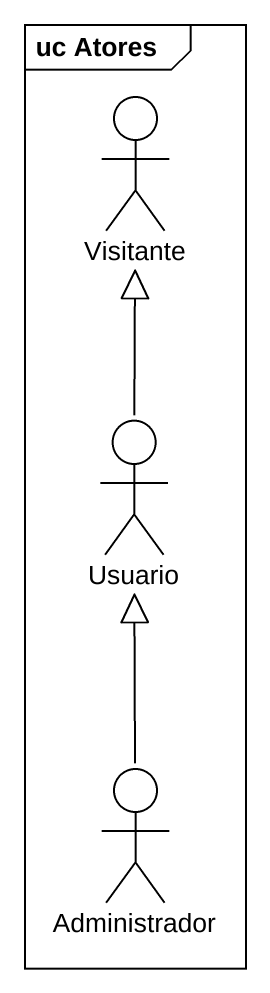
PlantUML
@startuml
mainframe uc Atores
actor Visitante
actor Usuario
actor Administrador
Usuario -up-|> Visitante
Administrador -up-|> Usuario
@enduml
